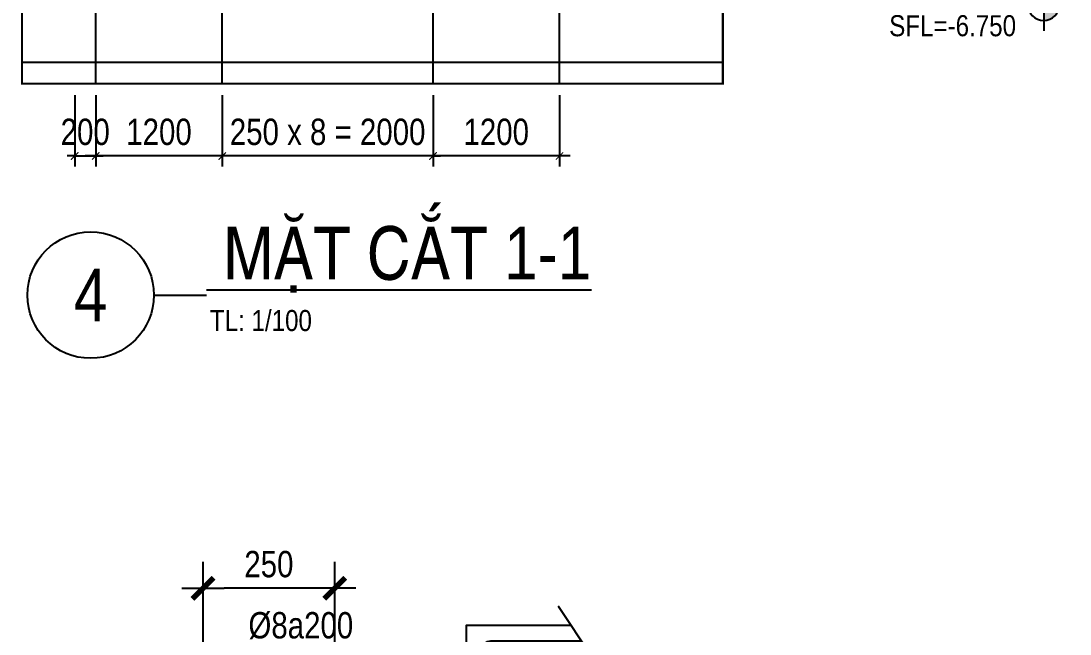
# Model space of a CAD drawing. Header units: millimetres. Extents: x 379264 to 1158416, y -283062 to 356890.
# Drawn here: x 1042677 to 1047654, y -10647 to -7738 of the extents above; entities that cross this region are included whole.
import ezdxf
from ezdxf.enums import TextEntityAlignment as Align

# ---------------------------------------------------------------- set-up
doc = ezdxf.new("R2010")
doc.units = ezdxf.units.MM
for name, pattern in [('CENTER', [2, 1.25, -0.25, 0.25, -0.25]), ('CHI TIET THANG SAN VUON$0$HIDDEN', [0.375, 0.25, -0.125]), ('DASHED2', [0.375, 0.25, -0.125])]:
    doc.linetypes.add(name, pattern=pattern)
for name, color, linetype in [('01PM. TEXT A', 3, 'Continuous'), ('02PM. TEXT B', 4, 'Continuous'), ('04PM. THIN', 7, 'Continuous'), ('05PM. FRAME', 4, 'Continuous'), ('08PM. SSS X', 6, 'Continuous'), ('11PM. DIM', 2, 'Continuous'), ('12PM. GRID', 8, 'CENTER')]:
    doc.layers.add(name, color=color, linetype=linetype)
doc.styles.add('[PMDC2013]STYLE', font='arial.ttf', dxfattribs={"width": 0.8})
doc.styles.add('BLOCK A - CHI TIET THANG 1$0$VNI-HelveC', font='VHELVCN_0.TTF')
doc.styles.add('BLOCK A - CHI TIET THANG 1$0$VNI-HelveCB', font='VHELVCB_0.TTF')
doc.dimstyles.new('20', dxfattribs={"dimtxt": 250, "dimasz": 200, "dimexe": 250, "dimexo": 0, "dimgap": 100, "dimtad": 1, "dimdec": 0, "dimlfac": 0.2, "dimzin": 0, "dimdsep": 46, "dimtxsty": '[PMDC2013]STYLE', "dimblk": 'TICK', "dimcen": 0, "dimdle": 300, "dimclrd": 2, "dimclre": 2, "dimclrt": 4, "dimadec": 0, "dimazin": 0, "dimtfac": 0.004, "dimtdec": 0, "dimtix": 1, "dimtmove": 2, "dimatfit": 3, "dimldrblk": 'TICK', "dimfxl": 1, "dimtvp": 0.8, "dimtolj": 1, "dimtzin": 0, "dimarcsym": 0})
doc.dimstyles.new('BLOCK A - CHI TIET THANG 1$0$Dim 50 (A1-A2)', dxfattribs={"dimscale": 50, "dimtxt": 2.5, "dimasz": 0.7, "dimexe": 1, "dimexo": 1, "dimgap": 1, "dimtad": 1, "dimdec": 0, "dimzin": 12, "dimdsep": 46, "dimtxsty": '[PMDC2013]STYLE', "dimblk": 'ARCHTICK', "dimcen": 0, "dimdle": 1, "dimclrd": 2, "dimclre": 2, "dimclrt": 4, "dimadec": 0, "dimazin": 0, "dimtfac": 1, "dimtdec": 0, "dimtix": 1, "dimtmove": 2, "dimatfit": 3, "dimldrblk": 'ARCHTICK', "dimfxl": 1, "dimtolj": 1, "dimtzin": 0, "dimarcsym": 0})

# ---------------------------------------------------------------- blocks, each defined once
blk = doc.blocks.new('BLOCK A - CHI TIET THANG 1$0$HTT-Title')
at = {"lineweight": -2}
blk.add_line((6, 0), (11, 0), dxfattribs=at)
at = {"linetype": 'ByBlock', "lineweight": -2}
blk.add_circle((0, 0), 6, dxfattribs=at)
at = {"linetype": 'ByBlock', "lineweight": -2, "style": 'BLOCK A - CHI TIET THANG 1$0$VNI-HelveCB'}
blk.add_attdef('DWG.NAME', text='', height=5, dxfattribs=at).set_placement((11, 0), align=Align.BOTTOM_LEFT)
blk.add_attdef('NUMBER', text='', height=5, dxfattribs=at).set_placement((0, 0), align=Align.MIDDLE_CENTER)
at = {"linetype": 'ByBlock', "lineweight": -2, "style": 'BLOCK A - CHI TIET THANG 1$0$VNI-HelveC'}
blk.add_attdef('SCALE', text='', height=2, dxfattribs=at).set_placement((11.315, -1.414), align=Align.TOP_LEFT)
blk = doc.blocks.new('BLOCK A - CHI TIET THANG 1$0$Level')
at = {"linetype": 'ByBlock'}
h = blk.add_hatch(color=0, dxfattribs=at)
h.paths.add_polyline_path([(0, 1.5), (0, 0), (1.5, 0, 0.414214)])
h.paths.add_polyline_path([(0, 0), (-1.5, 0, 0.414214), (0, -1.5)])
at = {"color": 0, "linetype": 'ByBlock'}
for p, q in [((0, 2.5), (0, -2.5)), ((-2.5, 0), (21, 0))]:
    blk.add_line(p, q, dxfattribs=at)
blk.add_circle((0, 0), 1.5, dxfattribs=at)
at = {"color": 0, "linetype": 'ByBlock', "lineweight": -2, "style": 'BLOCK A - CHI TIET THANG 1$0$VNI-HelveC'}
for tag, p in [('FLOOR', (2.5, 1)), ('LEVEL', (2.5, -3))]:
    blk.add_attdef(tag, p, '', height=2, dxfattribs=at)
blk = doc.blocks.new('_ArchTick')
at = {"color": 0, "linetype": 'ByBlock', "const_width": 0.15}
blk.add_lwpolyline([(-0.5, -0.5), (0.5, 0.5)], dxfattribs=at)
blk = doc.blocks.new('*D1232')
at = {"layer": '11PM. DIM', "color": 2, "lineweight": -2, "transparency": 16777216}
for p, q in [((1044631.6, -8090.8), (1044631.6, -8428.9)), ((1045231.6, -8090.8), (1045231.6, -8428.9)), ((1045281.6, -8378.9), (1044581.6, -8378.9))]:
    blk.add_line(p, q, dxfattribs=at)
at = {"layer": 'Defpoints', "color": 0, "transparency": 16777216}
for p in [(1044631.6, -8040.8), (1045231.6, -8040.8), (1044631.6, -8378.9)]:
    blk.add_point(p, dxfattribs=at)
at = {"layer": '11PM. DIM', "color": 2, "lineweight": -2, "transparency": 16777216, "xscale": 35, "yscale": 35, "zscale": 35, "rotation": 180}
blk.add_blockref('_ArchTick', (1044631.6, -8378.9), dxfattribs=at)
at = {"layer": '11PM. DIM', "color": 2, "lineweight": -2, "transparency": 16777216, "xscale": 35, "yscale": 35, "zscale": 35}
blk.add_blockref('_ArchTick', (1045231.6, -8378.9), dxfattribs=at)
at = {"layer": '11PM. DIM', "color": 4, "transparency": 16777216, "insert": (1044931.6, -8265.1), "char_height": 125, "attachment_point": 5, "style": '[PMDC2013]STYLE'}
blk.add_mtext('\\A1;1200', dxfattribs=at)
blk = doc.blocks.new('*D1233')
at = {"layer": '11PM. DIM', "color": 2, "lineweight": -2, "transparency": 16777216}
for p, q in [((1043631.6, -8090.8), (1043631.6, -8428.9)), ((1044631.6, -8090.8), (1044631.6, -8428.9)), ((1043631.6, -8378.9), (1043596.6, -8378.9)), ((1044631.6, -8378.9), (1043631.6, -8378.9)), ((1044631.6, -8378.9), (1044666.6, -8378.9))]:
    blk.add_line(p, q, dxfattribs=at)
at = {"layer": 'Defpoints', "color": 0, "transparency": 16777216}
for p in [(1043631.6, -8040.8), (1044631.6, -8040.8), (1043631.6, -8378.9)]:
    blk.add_point(p, dxfattribs=at)
at = {"layer": '11PM. DIM', "color": 2, "lineweight": -2, "transparency": 16777216, "xscale": 35, "yscale": 35, "zscale": 35}
blk.add_blockref('_ArchTick', (1043631.6, -8378.9), dxfattribs=at)
at = {"layer": '11PM. DIM', "color": 2, "lineweight": -2, "transparency": 16777216, "xscale": 35, "yscale": 35, "zscale": 35, "rotation": 180}
blk.add_blockref('_ArchTick', (1044631.6, -8378.9), dxfattribs=at)
at = {"layer": '11PM. DIM', "color": 4, "transparency": 16777216, "insert": (1044131.6, -8265.1), "char_height": 125, "attachment_point": 5, "style": '[PMDC2013]STYLE'}
blk.add_mtext('\\A1;250 x 8 = 2000', dxfattribs=at)
blk = doc.blocks.new('*D1234')
at = {"layer": '11PM. DIM', "color": 2, "lineweight": -2, "transparency": 16777216}
for p, q in [((1043031.6, -8090.8), (1043031.6, -8428.9)), ((1043631.6, -8090.8), (1043631.6, -8428.9)), ((1043681.6, -8378.9), (1042981.6, -8378.9))]:
    blk.add_line(p, q, dxfattribs=at)
at = {"layer": 'Defpoints', "color": 0, "transparency": 16777216}
for p in [(1043031.6, -8040.8), (1043631.6, -8040.8), (1043031.6, -8378.9)]:
    blk.add_point(p, dxfattribs=at)
at = {"layer": '11PM. DIM', "color": 2, "lineweight": -2, "transparency": 16777216, "xscale": 35, "yscale": 35, "zscale": 35, "rotation": 180}
blk.add_blockref('_ArchTick', (1043031.6, -8378.9), dxfattribs=at)
at = {"layer": '11PM. DIM', "color": 2, "lineweight": -2, "transparency": 16777216, "xscale": 35, "yscale": 35, "zscale": 35}
blk.add_blockref('_ArchTick', (1043631.6, -8378.9), dxfattribs=at)
at = {"layer": '11PM. DIM', "color": 4, "transparency": 16777216, "insert": (1043331.6, -8265.1), "char_height": 125, "attachment_point": 5, "style": '[PMDC2013]STYLE'}
blk.add_mtext('\\A1;1200', dxfattribs=at)
blk = doc.blocks.new('*D1235')
at = {"layer": '11PM. DIM', "color": 2, "lineweight": -2, "transparency": 16777216}
for p, q in [((1042931.6, -8090.8), (1042931.6, -8428.9)), ((1043031.6, -8090.8), (1043031.6, -8428.9)), ((1042931.6, -8378.9), (1042896.6, -8378.9)), ((1042931.6, -8378.9), (1043031.6, -8378.9)), ((1043031.6, -8378.9), (1043066.6, -8378.9))]:
    blk.add_line(p, q, dxfattribs=at)
at = {"layer": 'Defpoints', "color": 0, "transparency": 16777216}
for p in [(1042931.6, -8040.8), (1043031.6, -8040.8), (1043031.6, -8378.9)]:
    blk.add_point(p, dxfattribs=at)
at = {"layer": '11PM. DIM', "color": 2, "lineweight": -2, "transparency": 16777216, "xscale": 35, "yscale": 35, "zscale": 35}
blk.add_blockref('_ArchTick', (1042931.6, -8378.9), dxfattribs=at)
at = {"layer": '11PM. DIM', "color": 2, "lineweight": -2, "transparency": 16777216, "xscale": 35, "yscale": 35, "zscale": 35, "rotation": 180}
blk.add_blockref('_ArchTick', (1043031.6, -8378.9), dxfattribs=at)
at = {"layer": '11PM. DIM', "color": 4, "transparency": 16777216, "insert": (1042981.6, -8265.1), "char_height": 125, "attachment_point": 5, "style": '[PMDC2013]STYLE'}
blk.add_mtext('\\A1;200', dxfattribs=at)
blk = doc.blocks.new('TICK')
at = {"color": 0, "linetype": 'ByBlock'}
blk.add_line((1, 0), (-1, 0), dxfattribs=at)
at = {"color": 7, "linetype": 'ByBlock', "const_width": 0.25}
blk.add_lwpolyline([(-0.5, -0.5), (0.5, 0.5)], dxfattribs=at)
blk = doc.blocks.new('*D415')
at = {"layer": '11PM. DIM', "color": 2, "lineweight": -2, "ltscale": 0.3, "transparency": 16777216}
for p, q in [((352.4, 4759.1), (352.4, 5709.1)), ((1602.4, 4759.1), (1602.4, 5709.1)), ((1402.4, 5459.1), (552.4, 5459.1))]:
    blk.add_line(p, q, dxfattribs=at)
at = {"layer": 'Defpoints', "color": 0, "ltscale": 0.3, "transparency": 16777216}
for p in [(352.4, 5459.1), (352.4, 4759.1), (1602.4, 4759.1)]:
    blk.add_point(p, dxfattribs=at)
at = {"layer": '11PM. DIM', "color": 2, "lineweight": -2, "ltscale": 0.3, "transparency": 16777216, "xscale": 200, "yscale": 200, "zscale": 200, "rotation": 180}
blk.add_blockref('TICK', (352.4, 5459.1), dxfattribs=at)
at = {"layer": '11PM. DIM', "color": 2, "lineweight": -2, "ltscale": 0.3, "transparency": 16777216, "xscale": 200, "yscale": 200, "zscale": 200}
blk.add_blockref('TICK', (1602.4, 5459.1), dxfattribs=at)
at = {"layer": '11PM. DIM', "color": 4, "ltscale": 0.3, "transparency": 16777216, "insert": (977.4, 5686.8), "char_height": 250, "attachment_point": 5, "style": '[PMDC2013]STYLE'}
blk.add_mtext('\\A1;250', dxfattribs=at)
blk = doc.blocks.new('*D416')
at = {"layer": '11PM. DIM', "color": 2, "lineweight": -2, "ltscale": 0.3, "transparency": 16777216}
for p, q in [((-150.2, 4284.1), (-1100.2, 4284.1)), ((-850.2, 4084.1), (-850.2, 3659.1)), ((-150.2, 3459.1), (-1100.2, 3459.1))]:
    blk.add_line(p, q, dxfattribs=at)
at = {"layer": 'Defpoints', "color": 0, "ltscale": 0.3, "transparency": 16777216}
for p in [(-150.2, 4284.1), (-850.2, 3459.1), (-150.2, 3459.1)]:
    blk.add_point(p, dxfattribs=at)
at = {"layer": '11PM. DIM', "color": 2, "lineweight": -2, "ltscale": 0.3, "transparency": 16777216, "xscale": 200, "yscale": 200, "zscale": 200}
for p, rotation in [((-850.2, 4284.1), 90), ((-850.2, 3459.1), 270)]:
    blk.add_blockref('TICK', p, dxfattribs=dict(at, rotation=rotation))
at = {"layer": '11PM. DIM', "color": 4, "ltscale": 0.3, "transparency": 16777216, "insert": (-1075.2, 3871.6), "char_height": 250, "attachment_point": 5, "rotation": 90, "style": '[PMDC2013]STYLE'}
blk.add_mtext('\\A1;H', dxfattribs=at)
blk = doc.blocks.new('*D417')
at = {"layer": '11PM. DIM', "color": 2, "lineweight": -2, "ltscale": 0.3, "transparency": 16777216}
for p, q in [((1781.5, 3577.3), (2386.5, 3976.6)), ((2480.9, 3379.9), (2288.1, 3672)), ((2194.6, 2951.3), (2799.7, 3350.7))]:
    blk.add_line(p, q, dxfattribs=at)
at = {"layer": 'Defpoints', "color": 0, "ltscale": 0.3, "transparency": 16777216}
for p in [(2177.9, 3838.9), (1781.5, 3577.3), (2194.6, 2951.3)]:
    blk.add_point(p, dxfattribs=at)
at = {"layer": '11PM. DIM', "color": 2, "lineweight": -2, "ltscale": 0.3, "transparency": 16777216, "xscale": 200, "yscale": 200, "zscale": 200}
for p, rotation in [((2177.9, 3838.9), 123.4248111820387), ((2591, 3213), 303.4248111820388)]:
    blk.add_blockref('TICK', p, dxfattribs=dict(at, rotation=rotation))
at = {"layer": '11PM. DIM', "color": 4, "ltscale": 0.3, "transparency": 16777216, "insert": (2574.5, 3651.4), "char_height": 250, "attachment_point": 5, "rotation": 303.42481, "style": '[PMDC2013]STYLE'}
blk.add_mtext('\\A1;150', dxfattribs=at)
blk = doc.blocks.new('A$C6A316276')
at = {"layer": '04PM. THIN'}
blk.add_line((1006, 4053.3), (582.4, 3229.1), dxfattribs=at)
for points in [[(4458, 4177.7), (4458, 4177.7), (4125.8, 4681.1), (4231.5, 4752.1), (3934.3, 4747.2), (4037.3, 4815.2), (3726.3, 5286.4), (3726.3, 5286.4), (4037.4, 4815), (3934.3, 4747.2), (4231.5, 4752.1), (4125.5, 4681.6)], [(390.8, 1493.3), (390.8, 1493.3), (-3.3, 2090.4), (102.4, 2161.3), (-194.9, 2156.5), (-91.8, 2224.5), (-446.6, 2762), (-446.6, 2762), (-91.7, 2224.3), (-194.9, 2156.5), (102.4, 2161.3), (-3.6, 2090.8)]]:
    blk.add_lwpolyline(points, close=True, dxfattribs=at)
at = {"layer": '04PM. THIN', "flags": 128}
for points in [[(2356.5, 4134.1), (1958.4, 4878.3), (719.4, 4878.3)], [(1582.4, 3229.1), (1006, 4053.3), (-50.9, 4053.3)]]:
    blk.add_lwpolyline(points, dxfattribs=at)
at = {"layer": '04PM. THIN', "const_width": 60}
for points in [[(3052.4, 4879.1, 1), (3112.4, 4879.1, 1)], [(1802.4, 4054.1, 1), (1862.4, 4054.1, 1)], [(2802.4, 4054.1, 1), (2862.4, 4054.1, 1)], [(552.4, 3229.1, 1), (612.4, 3229.1, 1)], [(1552.4, 3229.1, 1), (1612.4, 3229.1, 1)], [(302.4, 2404.1, 1), (362.4, 2404.1, 1)]]:
    blk.add_lwpolyline(points, format="xyb", close=True, dxfattribs=at)
at = {"layer": '05PM. FRAME', "ltscale": 0.25}
for points in [[(-362.2, 2634.1), (352.4, 2634.1), (352.4, 3459.1), (1602.4, 3459.1), (1602.4, 4284.1), (2852.4, 4284.1), (2852.4, 5109.1), (3843.3, 5109.1)], [(4335.1, 4364), (267.8, 1679.6)]]:
    blk.add_lwpolyline(points, dxfattribs=at)
at = {"layer": '08PM. SSS X', "ltscale": 400}
for points in [[(3002.4, 3849.2), (3002.4, 4879.1, -0.414214), (3082.4, 4959.1), (3942.3, 4959.1)], [(1752.4, 3024.2), (1752.4, 4054.1, -0.414214), (1832.4, 4134.1), (3432.6, 4134.1)], [(502.4, 2199.2), (502.4, 3229.1, -0.414214), (582.4, 3309.1), (2182.6, 3309.1)]]:
    blk.add_lwpolyline(points, format="xyb", dxfattribs=at)
for points in [[(4252.4, 4489.2), (185.1, 1804.8)], [(-263.2, 2484.1), (932.6, 2484.1)]]:
    blk.add_lwpolyline(points, dxfattribs=at)
at = {"layer": '01PM. TEXT A', "style": '[PMDC2013]STYLE', "width": 0.8}
blk.add_text('%%UCHI TIẾT BẬC THANG', height=625, dxfattribs=at).set_placement((2789, -317.4), align=Align.CENTER)
at = {"layer": '02PM. TEXT B', "color": 4, "style": '[PMDC2013]STYLE', "width": 0.8}
for s, p in [('%%C8a200', (783.5, 4983.3)), ('2%%C10', (13.1, 4158.3))]:
    blk.add_text(s, height=250, dxfattribs=at).set_placement(p)
at = {"layer": '11PM. DIM', "ltscale": 0.3}
dim = blk.add_linear_dim(base=(352.4, 5459.1), p1=(1602.4, 4759.1), p2=(352.4, 4759.1), angle=180, dimstyle='20', override={"dimtxsty": '[PMDC2013]STYLE'}, dxfattribs=at)
dim.commit()
dim.dimension.update_dxf_attribs({"geometry": '*D415', "text_midpoint": (977.4, 5686.8)})
dim = blk.add_linear_dim(base=(-850.2, 3459.1), p1=(-150.2, 4284.1), p2=(-150.2, 3459.1), angle=270, text='H', dimstyle='20', override={"dimtxsty": '[PMDC2013]STYLE'}, dxfattribs=at)
dim.commit()
dim.dimension.update_dxf_attribs({"geometry": '*D416', "text_midpoint": (-1075.2, 3871.6)})
dim = blk.add_linear_dim(base=(2177.9, 3838.9), p1=(2194.6, 2951.3), p2=(1781.5, 3577.3), angle=123.42481, dimstyle='20', dxfattribs=at)
dim.commit()
dim.dimension.update_dxf_attribs({"geometry": '*D417', "text_midpoint": (2574.5, 3651.4)})

msp = doc.modelspace()

# ---------------------------------------------------------------- linework, layer by layer
at = {"linetype": 'CHI TIET THANG SAN VUON$0$HIDDEN', "ltscale": 10, "const_width": 10}
msp.add_lwpolyline([(1042681.81, -8035.7), (1046006.61, -8035.7), (1046006.61, -3311.41), (1042681.81, -3311.41)], close=True, dxfattribs=at)
at = {"layer": '05PM. FRAME', "ltscale": 0.25}
msp.add_line((1046006.61, -7935.7), (1042681.81, -7935.7), dxfattribs=at)
at = {"layer": '12PM. GRID', "linetype": 'DASHED2', "ltscale": 3}
for points in [[(1043031.61, -8032.39), (1043031.61, -3311.41)], [(1043631.61, -8032.39), (1043631.61, -3311.41)], [(1045231.61, -8032.39), (1045231.61, -3311.41)], [(1044631.61, -8032.39), (1044631.61, -5837.87)]]:
    msp.add_lwpolyline(points, dxfattribs=at)

# ---------------------------------------------------------------- block references
at = {"layer": '01PM. TEXT A'}
ref = msp.add_blockref('BLOCK A - CHI TIET THANG 1$0$HTT-Title', (1043007.31, -9038.97), dxfattribs=dict(at, xscale=50, yscale=50, zscale=50))
ref.add_attrib('NUMBER', '4', dxfattribs={"layer": '0', "color": 0, "linetype": 'ByBlock', "lineweight": -2, "height": 250, "style": 'BLOCK A - CHI TIET THANG 1$0$VNI-HelveCB'}).set_placement((1043007.31, -9038.97), align=Align.MIDDLE_CENTER)
ref.add_attrib('DWG.NAME', '%%u MAËT CAÉT 1-1', dxfattribs={"layer": '0', "color": 3, "linetype": 'ByBlock', "lineweight": -2, "height": 250, "style": 'BLOCK A - CHI TIET THANG 1$0$VNI-HelveCB'}).set_placement((1043557.31, -9038.97), align=Align.BOTTOM_LEFT)
ref.add_attrib('SCALE', 'TL: 1/100', dxfattribs={"layer": '0', "color": 0, "linetype": 'ByBlock', "lineweight": -2, "height": 100, "style": 'BLOCK A - CHI TIET THANG 1$0$VNI-HelveC'}).set_placement((1043573.08, -9109.66), align=Align.TOP_LEFT)
at = {"layer": '01PM. TEXT A', "xscale": 0.5, "yscale": 0.5, "zscale": 0.5}
msp.add_blockref('A$C6A316276', (1043364.22, -13159.69), dxfattribs=at)
at = {"layer": '02PM. TEXT B'}
ref = msp.add_blockref('BLOCK A - CHI TIET THANG 1$0$Level', (1047528.7, -7660.65), dxfattribs=dict(at, xscale=-50, yscale=50, zscale=50))
ref.add_attrib('LEVEL', 'SFL=-6.750', dxfattribs={"layer": '0', "color": 0, "linetype": 'ByBlock', "lineweight": -2, "height": 100, "style": 'BLOCK A - CHI TIET THANG 1$0$VNI-HelveC'}).set_placement((1046795.97, -7760.65), align=Align.MIDDLE_LEFT)
ref.add_attrib('FLOOR', 'TAÀNG HAÀM 02', dxfattribs={"layer": '0', "color": 0, "linetype": 'ByBlock', "lineweight": -2, "height": 100, "style": 'BLOCK A - CHI TIET THANG 1$0$VNI-HelveC'}).set_placement((1046684.77, -7560.65), align=Align.MIDDLE_LEFT)

# ---------------------------------------------------------------- dimensions: what is measured, and where the dimension line sits
at = {"layer": '11PM. DIM'}
dim = msp.add_linear_dim(base=(1043631.61, -8378.95), p1=(1044631.6, -8040.76), p2=(1043631.61, -8040.76), text='250 x 8 = <>', dimstyle='BLOCK A - CHI TIET THANG 1$0$Dim 50 (A1-A2)', override={"dimlfac": 2}, dxfattribs=at)
dim.commit()
dim.dimension.update_dxf_attribs({"geometry": '*D1233', "text_midpoint": (1044131.61, -8265.13)})
dim = msp.add_linear_dim(base=(1043031.6, -8378.95), p1=(1042931.6, -8040.76), p2=(1043031.6, -8040.76), angle=180, dimstyle='BLOCK A - CHI TIET THANG 1$0$Dim 50 (A1-A2)', override={"dimlfac": 2}, dxfattribs=at)
dim.commit()
dim.dimension.update_dxf_attribs({"geometry": '*D1235', "text_midpoint": (1042981.6, -8265.13)})
for base, p1, p2, picture, middle in [((1043031.6, -8378.95), (1043631.61, -8040.76), (1043031.6, -8040.76), '*D1234', (1043331.6, -8265.13)), ((1044631.6, -8378.94), (1045231.61, -8040.75), (1044631.6, -8040.75), '*D1232', (1044931.61, -8265.12))]:
    dim = msp.add_linear_dim(base=base, p1=p1, p2=p2, dimstyle='BLOCK A - CHI TIET THANG 1$0$Dim 50 (A1-A2)', override={"dimlfac": 2}, dxfattribs=at)
    dim.commit()
    dim.dimension.update_dxf_attribs({"geometry": picture, "text_midpoint": middle})

doc.saveas('drawing.dxf')
